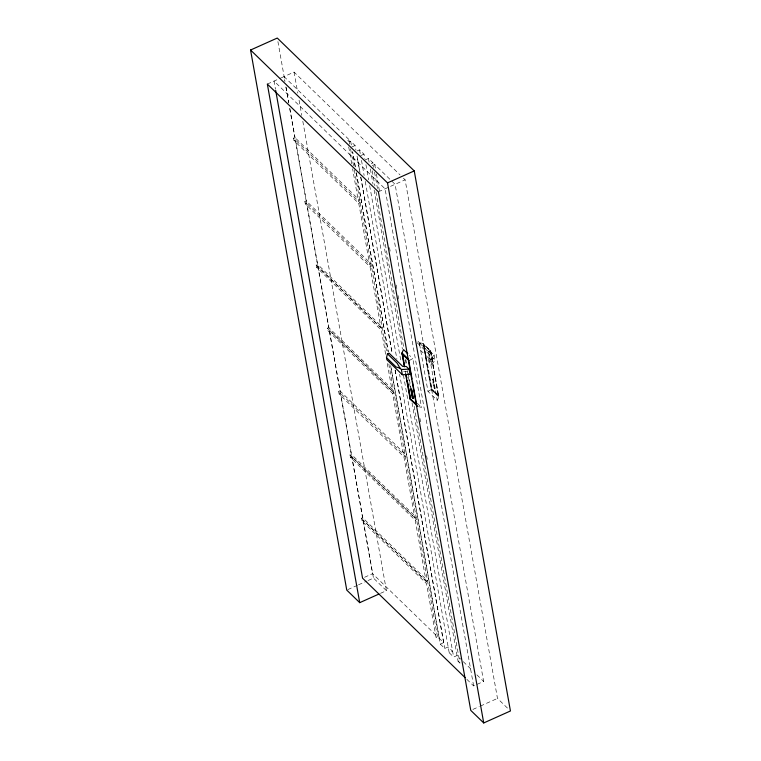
<?xml version="1.0" encoding="UTF-8"?>
<svg xmlns="http://www.w3.org/2000/svg" width="761" height="761" viewBox="0 0 761 761"><rect width="100%" height="100%" fill="white"/><g stroke="black" fill="none" stroke-linecap="round" stroke-linejoin="round"><path stroke-width="0.57" stroke-dasharray="3.81 2.85" d="M417.941 341.289L428.548 351.544L430.64 350.907L423.04 343.534L419.282 342.564L427.977 391.354L437.242 400.334L438.84 396.957L430.659 350.811L423.487 344.457M429.023 361.979L428.091 356.747L429.29 354.493L430.222 359.725L429.023 361.979L431.772 364.652L435.073 360.058L434.141 354.826L426.826 349.908M431.772 364.652L430.84 359.411L434.141 354.826M409.542 360.362L412.814 358.602L409.447 355.33M427.977 391.354L431.249 389.594L423.04 343.534M267.339 84.071L281.037 77.936M281.408 77.774L294.06 72.095L400.02 174.887M293.993 140.557L295.325 139.957L306.179 200.866L370.959 263.706L369.618 264.305L358.773 203.396L293.993 140.557L293.556 138.102L294.897 137.503L359.668 200.343L358.336 200.942L352.6 168.761M349.756 144.162L348.823 139.425L347.482 140.024L349.337 141.822L350.669 141.223L355.111 145.532L355.948 150.212M351.772 147.025L355.111 145.532M357.052 150.963L359.553 149.841L363.996 154.15L364.833 158.83M360.657 155.644L363.996 154.15M365.099 159.953L368.438 158.459L372.88 162.768L373.718 167.449M371.206 163.52L372.88 162.768M372.215 165.679L374.726 164.557L395.092 184.314L483.635 681.418L476.624 684.558M305.285 203.919L306.616 203.32L317.47 264.229L382.241 327.068L380.909 327.668L370.055 266.759L305.285 203.919L304.847 201.465L306.179 200.866M378.388 191.801L405.109 179.824L497.485 698.408L508.824 709.404M358.773 203.396L360.105 202.797L293.556 138.102M385.646 354.255L381.347 330.122L316.566 267.282L316.129 264.828L317.47 264.229M316.566 267.282L317.908 266.683L382.678 329.523L381.347 330.122M370.055 266.759L371.397 266.16L304.847 201.465M327.42 328.191L328.752 327.591L393.532 390.431L392.191 391.03L327.42 328.191L327.858 330.645L392.628 393.485L403.482 454.403L404.814 453.803L340.043 390.964L329.19 330.046L327.858 330.645M339.14 394.017L340.481 393.418L351.325 454.327L416.105 517.166L414.774 517.765L403.92 456.857L339.14 394.017L338.702 391.563L340.043 390.964M430.659 350.811L438.336 396.072M430.365 351.135L423.354 344.333L431.382 389.423L438.46 396.196L430.298 350.973M433.304 358.345L430.222 359.725L418.94 348.785M392.628 393.485L393.97 392.885L329.19 330.046M432.391 379.178L433.599 379.967L434.845 388.662L433.903 387.749L432.391 379.178L433.332 380.091L434.845 388.662M433.903 387.749L435.111 388.548M431.382 389.423L431.963 389.147L438.64 395.634L431.554 389.328M350.431 457.38L351.763 456.781L362.617 517.689L427.397 580.529L426.055 581.128L415.211 520.22L350.431 457.38L349.993 454.926L351.325 454.327M403.92 456.857L405.252 456.258L338.702 391.563M439.221 638.327L390.678 365.794L440.324 644.129L443.663 642.636L439.221 638.327L437.879 638.926L436.034 637.128L426.493 583.582L361.713 520.743L361.275 518.289L362.617 517.689M361.713 520.743L363.054 520.144L427.834 582.983L426.493 583.582M415.211 520.22L416.543 519.62L351.763 456.781M364.576 577.285L372.586 573.689L437.366 636.529L436.034 637.128M347.825 589.613L357.451 585.295M358.517 584.819L367.068 580.985M368.134 580.51L373.48 578.113L386.436 590.679L380.024 593.551M440.324 644.129L444.766 648.439L448.105 646.945L452.548 651.254L449.209 652.748L399.62 374.374M449.209 652.748L453.642 657.057L456.99 655.563L460.69 659.15M412.043 402.873L458.084 661.366L461.432 659.873M466.835 679.326L473.618 685.908L475.625 685.014M472.904 709.423L479.316 706.55M480.381 706.075L497.485 698.408M403.634 371.644L407.259 371.739M418.683 406.659L421.508 407.392L412.814 358.602M432.752 353.475L428.928 352.372L417.837 341.328M403.416 178.179L405.109 179.824M348.823 139.425L284.043 76.585L284.861 81.189M417.199 342.764L435.073 360.058M428.091 356.747L430.84 359.411M316.129 264.828L380.909 327.668M431.249 389.594L438.84 396.957M417.294 403.301L421.508 407.392M349.993 454.926L414.774 517.765M361.275 518.289L426.055 581.128M463.268 661.661L472.61 670.717M476.852 674.836L483.635 681.418M458.084 661.366L459.929 663.154L414.098 405.832M428.548 351.544L437.242 400.334M423.972 344.324L431.963 389.147M419.235 342.964L419.606 345.056M473.618 685.908L385.066 188.804L274.027 81.075L275.482 89.265M374.726 164.557L375.354 168.067M376.391 173.917L379.72 192.628M389.518 247.601L390.146 251.111M396.186 285.033L396.804 288.543M398.06 295.563L398.688 299.063M419.939 418.369L420.557 421.879M426.607 455.801L427.225 459.311M374.545 172.129L377.466 188.5M372.215 170.73L374.926 185.941M375.972 191.791L403.882 348.519M405.765 359.049L406.802 364.9M408.257 373.08L410.969 388.291M405.413 360.067L406.032 363.549M407.278 370.521L410.379 387.948M368.438 158.459L369.275 163.139M370.369 168.942L373.023 184.191M374.127 190.003L402.398 349.118M405.48 371.073L405.832 373.413M365.936 164.633L368.581 179.881M369.684 185.694L401.085 362.35M403.435 375.173L453.642 657.057M359.553 149.841L360.391 154.521M361.494 160.324L364.139 175.572M365.242 181.384L396.909 359.163M357.052 156.015L359.963 172.395L356.985 156.062M360.8 177.075L392.257 353.694M395.178 370.065L444.766 648.439M360.743 177.113L392.2 353.732M395.111 370.103L443.663 642.636M356.357 172.766L388.234 351.715L356.3 172.804M350.669 141.223L351.506 145.903M350.583 148.842L353.532 165.86M354.331 169.893L386.778 352.514M388.823 364.005L437.879 638.926M348.709 146.921L351.782 164.157M387.282 363.454L392.191 391.03M294.06 72.095L297.817 93.165M299.063 100.195L301.775 115.415M302.821 121.265L386.436 590.679M277.908 41.56L284.985 81.303M286.022 87.144L288.733 102.345M289.779 108.186L373.48 578.113M285.889 86.935L288.752 103.02M289.77 108.766L294.897 137.503M317.908 266.683L328.752 327.591M363.054 520.144L372.586 573.689M432.657 379.054L434.17 387.634M355.311 166.916L352.609 151.705L355.254 166.954"/><path stroke-width="1.14" d="M386.483 357.641L387.463 353.808L389.004 353.114L402.702 366.402L406.326 366.498L409.076 369.161L410.008 374.402L402.331 374.735L386.854 359.734L386.483 357.641L396.177 367.04L400.001 368.153L401.399 369.504L402.331 374.735M404.414 366.812L401.951 352.99L403.549 349.613L407.763 353.694M359.715 602.655L346.759 590.089L250.559 50.026L277.28 38.05L414.241 170.911L510.441 710.974L483.72 722.95L470.764 710.384L378.388 191.801L267.339 84.071L359.715 602.655L378.959 594.037M250.559 50.026L387.52 182.887L414.241 170.911M402.892 356.262L402.521 353.855L402.074 354.141L409.161 360.438M411.701 389.784L413.213 398.364L412.272 397.451L410.759 388.871L411.701 389.784L413.213 398.364M412.272 397.451L413.489 398.241M410.56 398.945L409.437 393.037M401.399 369.504L409.076 369.161M401.951 352.99L407.858 358.726M408.429 359.582L402.331 353.76L404.386 365.318M387.463 353.808L397.156 363.206L400.001 368.153M415.477 403.644L410.065 398.964L417.751 406.412M414.774 403.035L410.36 398.85L407.135 380.319M465.142 677.69L362.569 578.179L275.691 90.435M387.52 182.887L483.72 722.95M408.762 360.619L412.034 379.007M412.443 381.309L416.743 405.442M403.349 358.479L403.71 360.857M404.101 363.13L404.529 365.451M406.374 375.801L406.783 378.16M407.192 380.395L408.219 386.255M408.619 388.443L409.047 390.878M406.307 375.696L406.65 378.036M405.556 373.68L410.15 399.049M411.026 388.747L412.548 397.328"/></g></svg>
